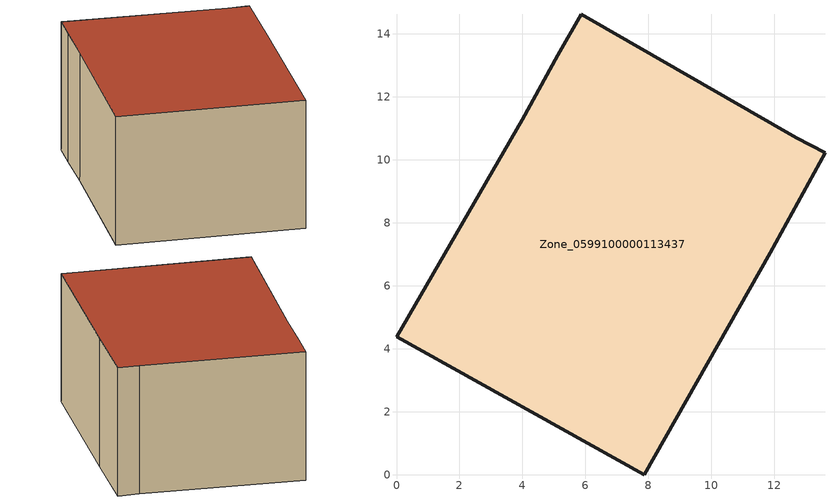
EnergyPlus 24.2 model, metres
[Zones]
Zone_0599100000113437
 floor ground (C_G): 12.69,10.7 13.61,10.22 11.86,7.05 7.87,0 0,4.39 3.99,11.27 5.12,13.32 5.86,14.62 z0
 wall outside (C_F): 7.87,0 11.86,7.05 13.61,10.22 12.69,10.7 5.86,14.62 5.12,13.32 3.99,11.27 0,4.39 7.87,0 z0:6.41
 roof outside (C_R): 3.99,11.27 0,4.39 7.87,0 11.86,7.05 13.61,10.22 12.69,10.7 5.86,14.62 5.12,13.32 z6.41
[BUILDING]
Pand.0599100000113437: North Axis=0; Terrain=City; Loads Convergence Tolerance Value=0.04; Temperature Convergence Tolerance Value=0.4; Solar Distribution=FullExterior; Maximum Number of Warmup Days=25; Minimum Number of Warmup Days=1
[Site:Location]
Rotterdam.The.Hague.AP_ZH_NLD Design_Conditions: Latitude=51.96; Longitude=4.45; Time Zone=1; Elevation=-4.5
[SITE:GROUNDTEMPERATURE:BUILDINGSURFACE]
18, 18, 18, 18, 18, 18, 18, 18, 18, 18, 18, 18
[MATERIAL] Thermal Absorptance=0.9; Solar Absorptance=0.7; Visible Absorptance=0.7
Name | Roughness | Thickness | Conductivity | Density | Specific Heat
G.TC.1946 | MediumSmooth | 0.15 | 1 | 540 | 1210
F.TC.1946 | Rough | 0.3 | 0.857143 | 1920 | 840
R.TC.1946 | MediumRough | 0.2 | 0.909091 | 1500 | 1000
[CONSTRUCTION]
C_G: G.TC.1946
C_F: F.TC.1946
C_R: R.TC.1946
[ZONE]
Zone_0599100000113437: Type=1; Multiplier=1; Ceiling Height=Autocalculate; Volume=Autocalculate; Floor Area=autocalculate; Part of Total Floor Area=Yes
[ZONEINFILTRATION:DESIGNFLOWRATE]
Infil_Zone_0599100000113437: Zone or ZoneList or Space or SpaceList=Zone_0599100000113437; Schedule=AlwaysOn; Design Flow Rate Calculation Method=Flow/Area; Flow Rate per Floor Area=0.003; Constant Term Coefficient=1; Temperature Term Coefficient=0; Velocity Term Coefficient=0; Velocity Squared Term Coefficient=0
[HVACTEMPLATE:ZONE:IDEALLOADSAIRSYSTEM]
Zone_0599100000113437: Maximum Heating Supply Air Temperature=50; Minimum Cooling Supply Air Temperature=13; Maximum Heating Supply Air Humidity Ratio=0.0156; Minimum Cooling Supply Air Humidity Ratio=0.0077; Heating Limit=NoLimit; Cooling Limit=NoLimit; Dehumidification Control Type=ConstantSensibleHeatRatio; Cooling Sensible Heat Ratio=0.7; Dehumidification Setpoint=60; Humidification Control Type=None; Humidification Setpoint=30; Outdoor Air Method=None; Outdoor Air Flow Rate per Person=0.00944; Outdoor Air Flow Rate per Zone Floor Area=0; Outdoor Air Flow Rate per Zone=0; Demand Controlled Ventilation Type=None; Outdoor Air Economizer Type=NoEconomizer; Heat Recovery Type=None; Sensible Heat Recovery Effectiveness=0.7; Latent Heat Recovery Effectiveness=0.65
[ZONECONTROL:THERMOSTAT]
ThermostatControl_Zone_0599100000113437: Zone or ZoneList=Zone_0599100000113437; Control Type Schedule=DualSetpointControlType; Control 1=Thermostat_Zone_0599100000113437; Temperature Difference Between Cutout And Setpoint=0
[THERMOSTATSETPOINT:DUALSETPOINT]
Thermostat_Zone_0599100000113437: Heating Setpoint Temperature Schedule=HeatingSetpoint_Zone_0599100000113437; Cooling Setpoint Temperature Schedule=CoolingSetpoint_Zone_0599100000113437
[SCHEDULE:COMPACT]
HeatingSetpoint_Zone_0599100000113437: Through: 12/31, For: AllDays, Until: 24:00, 21
CoolingSetpoint_Zone_0599100000113437: Through: 12/31, For: AllDays, Until: 24:00, 24
DualSetpointControlType: Through: 12/31, For: AllDays, Until: 24:00, 4
AlwaysOn: Through: 12/31, For: AllDays, Until: 24:00, 1
